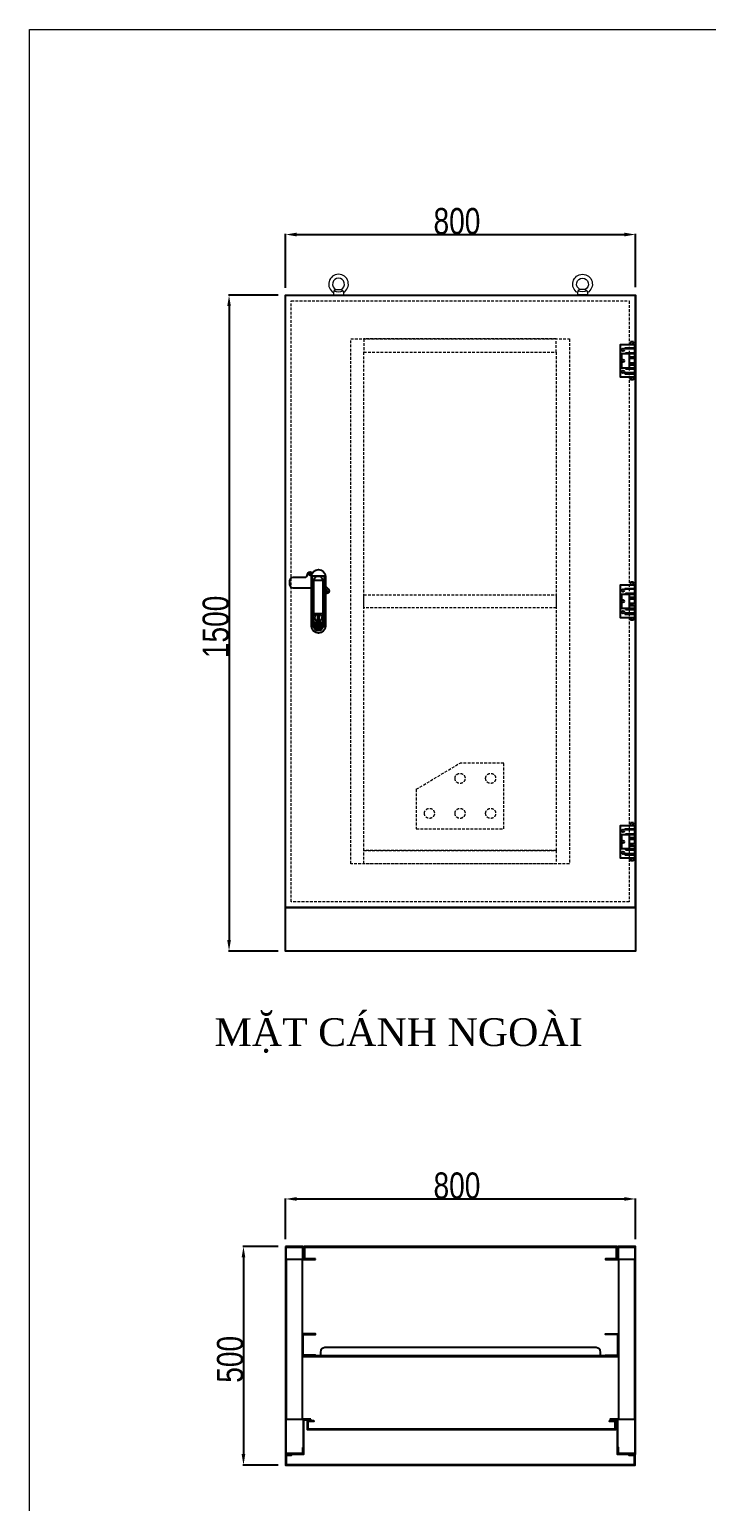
# Model space of a CAD drawing. Header units: inches. Extents: x 21 to 136330, y 8 to 58290.
# Drawn here: x 92382 to 93930, y 22605 to 25972 of the extents above; entities that cross this region are included whole.
import ezdxf
from ezdxf.enums import TextEntityAlignment as Align

# ---------------------------------------------------------------- set-up
doc = ezdxf.new("R2010")
doc.units = ezdxf.units.IN
doc.header["$MEASUREMENT"] = 0
doc.linetypes.add('HIDDEN', pattern=[9.525, 6.35, -3.175])
doc.layers.add('0 TĂNG CỨNG', color=7, linetype='Continuous', lineweight=15)
doc.layers.add('@.0.DM. NÉT ĐỨT', color=8, linetype='HIDDEN', lineweight=9)
doc.layers.add('1-EMC-ACESS', color=4, linetype='Continuous')
doc.layers.add('@.0.DM. NÉT CHÍNH', color=7, linetype='Continuous')
doc.layers.add('@.DM. KÍCH THƯỚC', color=8, linetype='Continuous', transparency=0.2)
doc.layers.add('@.DM. KÍCH THƯỚC @ 1', color=8, linetype='Continuous', transparency=0.2)
doc.styles.add('ARIAL', font='arial.ttf')
doc.styles.add('roman', font='roman.shx', dxfattribs={"width": 0.8})
doc.styles.add('Tahoma (Input Text)', font='tahoma.ttf')
doc.dimstyles.new('Kích thước Duy Mạnh', dxfattribs={"dimtxt": 30, "dimasz": 25, "dimexe": 1.25, "dimexo": 20, "dimtad": 1, "dimdec": 1, "dimtxsty": 'roman', "dimcen": 2.5, "dimclrd": 8, "dimclre": 8, "dimclrt": 2, "dimadec": 0, "dimazin": 0, "dimtfac": 1, "dimtdec": 1, "dimtix": 1, "dimtmove": 0, "dimatfit": 3, "dimfxl": 1, "dimtfillclr": 1, "dimarcsym": 0})

# ---------------------------------------------------------------- blocks, each defined once
blk = doc.blocks.new('*D1572')
at = {"layer": '@.DM. KÍCH THƯỚC', "color": 8, "lineweight": -2, "transparency": 16777216}
for p, q in [((92950.4, 23188.9), (92869.8, 23188.9)), ((92950.4, 22688.9), (92869.8, 22688.9))]:
    blk.add_line(p, q, dxfattribs=at)
at = {"layer": '@.DM. KÍCH THƯỚC', "lineweight": -2, "transparency": 16777216}
blk.add_line((92871.1, 23163.9), (92871.1, 22713.9), dxfattribs=at)
at = {"layer": '@.DM. KÍCH THƯỚC', "transparency": 16777216}
for points in [[(92866.9, 23163.9), (92875.2, 23163.9), (92871.1, 23188.9)], [(92866.9, 22713.9), (92875.2, 22713.9), (92871.1, 22688.9)]]:
    blk.add_solid(points, dxfattribs=at)
at = {"layer": 'Defpoints', "color": 0, "transparency": 16777216}
for p in [(92970.4, 23188.9), (92871.1, 22688.9), (92970.4, 22688.9)]:
    blk.add_point(p, dxfattribs=at)
at = {"layer": '@.DM. KÍCH THƯỚC', "color": 2, "transparency": 16777216, "insert": (92810.4, 22877.2), "char_height": 60, "attachment_point": 1, "rotation": 90, "style": 'roman'}
blk.add_mtext('500', dxfattribs=at)
blk = doc.blocks.new('*D1573')
at = {"layer": '@.DM. KÍCH THƯỚC', "color": 8, "lineweight": -2, "transparency": 16777216}
for p, q in [((92967.4, 23205.9), (92967.4, 23298.8)), ((93767.4, 23205.9), (93767.4, 23298.8))]:
    blk.add_line(p, q, dxfattribs=at)
at = {"layer": '@.DM. KÍCH THƯỚC', "lineweight": -2, "transparency": 16777216}
blk.add_line((92992.4, 23297.5), (93742.4, 23297.5), dxfattribs=at)
at = {"layer": '@.DM. KÍCH THƯỚC', "transparency": 16777216}
for points in [[(92992.4, 23301.7), (92992.4, 23293.4), (92967.4, 23297.5)], [(93742.4, 23301.7), (93742.4, 23293.4), (93767.4, 23297.5)]]:
    blk.add_solid(points, dxfattribs=at)
at = {"layer": 'Defpoints', "color": 0, "transparency": 16777216}
for p in [(93767.4, 23297.5), (92967.4, 23185.9), (93767.4, 23185.9)]:
    blk.add_point(p, dxfattribs=at)
at = {"layer": '@.DM. KÍCH THƯỚC', "color": 2, "transparency": 16777216, "insert": (93305.7, 23358.2), "char_height": 60, "attachment_point": 1, "style": 'roman'}
blk.add_mtext('800', dxfattribs=at)
blk = doc.blocks.new('*D1574')
at = {"layer": '@.DM. KÍCH THƯỚC', "color": 8, "lineweight": -2, "transparency": 16777216}
for p, q in [((92967.4, 25381.5), (92967.4, 25504.6)), ((93767.4, 25383), (93767.4, 25504.6))]:
    blk.add_line(p, q, dxfattribs=at)
at = {"layer": '@.DM. KÍCH THƯỚC', "lineweight": -2, "transparency": 16777216}
blk.add_line((92992.4, 25503.3), (93742.4, 25503.3), dxfattribs=at)
at = {"layer": '@.DM. KÍCH THƯỚC', "transparency": 16777216}
for points in [[(92992.4, 25507.5), (92992.4, 25499.2), (92967.4, 25503.3)], [(93742.4, 25507.5), (93742.4, 25499.2), (93767.4, 25503.3)]]:
    blk.add_solid(points, dxfattribs=at)
at = {"layer": 'Defpoints', "color": 0, "transparency": 16777216}
for p in [(93767.4, 25503.3), (92967.4, 25361.5), (93767.4, 25363)]:
    blk.add_point(p, dxfattribs=at)
at = {"layer": '@.DM. KÍCH THƯỚC', "color": 2, "transparency": 16777216, "insert": (93305.7, 25564), "char_height": 60, "attachment_point": 1, "style": 'roman'}
blk.add_mtext('800', dxfattribs=at)
blk = doc.blocks.new('*D1580')
at = {"layer": '@.DM. KÍCH THƯỚC', "color": 8, "lineweight": -2, "transparency": 16777216}
for p, q in [((92950.4, 25364.5), (92836.9, 25364.5)), ((92950.5, 23864.5), (92836.9, 23864.5))]:
    blk.add_line(p, q, dxfattribs=at)
at = {"layer": '@.DM. KÍCH THƯỚC', "lineweight": -2, "transparency": 16777216}
blk.add_line((92838.1, 25339.5), (92838.1, 23889.5), dxfattribs=at)
at = {"layer": '@.DM. KÍCH THƯỚC', "transparency": 16777216}
for points in [[(92834, 25339.5), (92842.3, 25339.5), (92838.1, 25364.5)], [(92834, 23889.5), (92842.3, 23889.5), (92838.1, 23864.5)]]:
    blk.add_solid(points, dxfattribs=at)
at = {"layer": 'Defpoints', "color": 0, "transparency": 16777216}
for p in [(92970.4, 25364.5), (92838.1, 23864.5), (92970.5, 23864.5)]:
    blk.add_point(p, dxfattribs=at)
at = {"layer": '@.DM. KÍCH THƯỚC', "color": 2, "transparency": 16777216, "insert": (92777.5, 24534.5), "char_height": 60, "attachment_point": 1, "rotation": 90, "style": 'roman'}
blk.add_mtext('1500', dxfattribs=at)
blk = doc.blocks.new('KHUNG KT1')
at = {"color": 7}
blk.add_lwpolyline([(0, 0), (7128, 0), (7128, -5040), (0, -5040)], close=True, dxfattribs=at)
at = {"color": 1, "style": 'Tahoma (Input Text)', "flags": 8}
for tag, p in [('#03', (1514.7, -4846.3)), ('#01', (328.9, -4851.1)), ('#05', (2819, -4851.1)), ('#07', (4424, -4851.1)), ('#09', (5172.9, -4851.1)), ('#02', (189.8, -4995.1)), ('#04', (1755.3, -4995.1)), ('#06', (2727.8, -4995.1)), ('#08', (4382.7, -4995.1)), ('#10', (5172.9, -4995.1))]:
    blk.add_attdef(tag, p, '', height=60, dxfattribs=at)
blk.add_attdef('#11', text='', height=60, dxfattribs=at).set_placement((6996, -4961.6), align=Align.CENTER)
at = {"layer": '0 TĂNG CỨNG', "color": 1, "style": 'ARIAL'}
blk.add_attdef('#12', (852.8, -4987.6), '', height=60, dxfattribs=at)
blk = doc.blocks.new('AB-301-1-1')
at = {"linetype": 'Continuous'}
h = blk.add_hatch(dxfattribs=at)
h.set_pattern_fill('ACAD_ISO09W100', color=1, scale=0.2)
h.set_pattern_definition([(0, (-367.8747, 374.3201), (0, 1), [4.8, -0.6, 1.2, -0.6, 1.2, -0.6])])
h.paths.add_polyline_path([(-3.9, -112.6, 0.118404), (0.1, -113.6, 0.118404), (4.2, -112.6), (7.1, -96.1), (-6.9, -96.1)])
at = {"color": 1, "linetype": 'Continuous'}
for p, q in [((-9.9, -74.6), (10.1, -74.6)), ((-6.9, -96.1), (7.1, -96.1)), ((-6.9, -96.1), (-3.9, -112.6)), ((7.1, -96.1), (4.2, -112.6))]:
    blk.add_line(p, q, dxfattribs=at)
for points in [[(-15.7, -17.1), (-57.4, -17.1, -0.414214), (-64.9, -9.6), (-64.9, 0.4, -0.414214), (-57.4, 7.9), (-30.6, 7.9, 0.414214), (-24.6, 13.9), (-24.6, 14.2)], [(-24.6, 14.2, -0.198912), (-22.8, 18.4), (-22.8, 18.4, -0.414214), (-14.4, 18.4), (-13.5, 17.6)], [(16.3, -12.2), (23.1, -19.1, -0.414214), (23.1, -27.5), (23.1, -27.5, -0.31835), (16.3, -28.7)]]:
    blk.add_lwpolyline(points, format="xyb", dxfattribs=at)
for points in [[(0.3, 25.4), (0.3, 25.4, -0.400643), (16.3, 10.4), (16.3, -104.6, -0.400643), (0.3, -119.6), (0.3, -119.6, -0.400643), (-15.7, -104.6), (-15.7, 10.4, -0.400643)], [(0.1, 10.4, -0.403991), (10.6, 0.4), (10.6, -104.6, -0.403991), (0.1, -114.6, -0.403991), (-10.4, -104.6), (-10.4, 0.4, -0.403991)], [(9.1, -96.6), (9.1, -104.6, -0.414214), (0.1, -113.6, -0.414214), (-8.9, -104.6), (-8.9, -96.6, -0.414214), (-6.9, -94.6), (7.1, -94.6, -0.414214)]]:
    blk.add_lwpolyline(points, format="xyb", close=True, dxfattribs=at)
blk.add_lwpolyline([(-0.9, -79.6), (1.1, -79.6), (1.1, -89.6), (-0.9, -89.6)], close=True, dxfattribs=at)
for centre, radius in [((-18.6, 14.2), 2.5), ((18.9, -23.3), 2.5), ((0.1, -84.6), 8)]:
    blk.add_circle(centre, radius, dxfattribs=at)
blk = doc.blocks.new('ty')
at = {"lineweight": 5}
for p, q in [((61126, -17155.8), (61124.7, -17160.3)), ((61124.7, -17160.3), (61124.7, -17166.3)), ((61130.1, -17153), (61126, -17155.8)), ((61130.1, -17153), (61141.8, -17153)), ((61141.8, -17153), (61145.8, -17155.8)), ((61145.8, -17155.8), (61147.2, -17160.3)), ((61147.2, -17160.3), (61147.2, -17166.3))]:
    blk.add_line(p, q, dxfattribs=at)
blk.add_line((61124.7, -17166.3), (61147.2, -17166.3))
for radius, start, end in [(22.5, 300, 240), (13.5, 295.6793, 244.3207), (18, 236.633, 303.367)]:
    blk.add_arc((61135.9, -17140.8), radius, start, end, dxfattribs=at)
blk = doc.blocks.new('HL011-1-6')
at = {"color": 8}
for p, q in [((29.5, 81), (22.5, 81)), ((22.5, 81), (22.5, 78)), ((23.5, 78), (22.5, 78)), ((23.5, 75), (22.5, 75)), ((23.5, 75), (23.5, 78)), ((29.5, 78), (28.5, 78)), ((28.5, 75), (28.5, 78)), ((28.5, 75), (29.5, 75)), ((29.5, 78), (29.5, 81)), ((11, 56), (11, 54)), ((11, 56), (32, 56)), ((20, 54), (20, 21)), ((20, 47), (32, 47)), ((32, 42.5), (20, 42.5)), ((22.5, 56), (22.5, 54)), ((23.1, 47), (24, 44)), ((24, 44), (28, 44)), ((28.9, 47), (28, 44)), ((29.5, 54), (29.5, 56)), ((11, 21), (11, 19)), ((11, 19), (32, 19)), ((32, 32.5), (20, 32.5)), ((20, 28), (32, 28)), ((22.5, 19), (22.5, 21)), ((23.5, 0), (22.5, 0)), ((23.1, 28), (24, 31)), ((23.5, 0), (23.5, -3)), ((24, 31), (28, 31)), ((28.9, 28), (28, 31)), ((28.5, 0), (28.5, -3)), ((28.5, 0), (29.5, 0)), ((29.5, 21), (29.5, 19)), ((22.5, -6), (22.5, -3)), ((23.5, -3), (22.5, -3)), ((29.5, -6), (22.5, -6)), ((29.5, -3), (28.5, -3)), ((29.5, -3), (29.5, -6))]:
    blk.add_line(p, q, dxfattribs=at)
for points in [[(32, 19), (32, 0), (0, 0), (0, 75), (32, 75), (32, 56)], [(32, 28), (32, 21), (3, 21), (3, 54), (32, 54), (32, 47)], [(32, 42.5), (32, 32.5)]]:
    blk.add_lwpolyline(points, dxfattribs=at)
for points in [[(10, 67), (32, 67), (32, 65), (10, 65)], [(10, 8), (32, 8), (32, 10), (10, 10)]]:
    blk.add_lwpolyline(points, close=True, dxfattribs=at)
for centre in [(5.5, 62.5), (5.5, 37.5), (5.5, 12.5)]:
    blk.add_circle(centre, 3, dxfattribs=at)

msp = doc.modelspace()

# ---------------------------------------------------------------- linework, layer by layer
for p, q in [((93007.4329, 23188.9416), (92967.4329, 23188.9416)), ((92967.4329, 23188.9416), (92967.4329, 22713.9416)), ((92968.9329, 22715.4416), (92968.9329, 23187.4416)), ((92968.9329, 23187.4416), (93005.9329, 23187.4416)), ((93005.9329, 23187.4416), (93005.9329, 23158.9416)), ((93007.4329, 23160.4416), (93007.4329, 23188.9416)), ((93005.9329, 23158.9416), (93035.9329, 23158.9416)), ((93035.9329, 23160.4416), (93007.4329, 23160.4416)), ((93035.9329, 23158.9416), (93035.9329, 23160.4416)), ((93007.4329, 22728.9416), (93005.9329, 22728.9416)), ((93005.9329, 22728.9416), (93005.9329, 22715.4416)), ((93007.4329, 22713.9416), (93007.4329, 22728.9416)), ((92967.4329, 22713.9416), (93007.4329, 22713.9416)), ((93005.9329, 22715.4416), (92968.9329, 22715.4416))]:
    msp.add_line(p, q)
for points in [[(92967.4329, 25364.4802), (93767.4329, 25364.4802), (93767.4329, 23964.4802), (92967.4329, 23964.4802)], [(93028.9329, 24722.9802), (93055.9329, 24722.9802), (93055.9329, 24605.9802), (93028.9329, 24605.9802)], [(92967.4329, 23964.4802), (93767.4329, 23964.4802), (93767.4329, 23864.4802), (92967.4329, 23864.4802)], [(93765.9329, 22715.4416), (93728.9329, 22715.4416), (93728.9329, 22728.9416), (93727.4329, 22728.9416), (93727.4329, 22713.9416), (93767.4329, 22713.9416), (93767.4329, 23188.9416), (93727.4329, 23188.9416), (93727.4329, 23160.4416), (93698.9329, 23160.4416), (93698.9329, 23158.9416), (93728.9329, 23158.9416), (93728.9329, 23187.4416), (93765.9329, 23187.4416)], [(93024.9329, 22793.9416), (93007.9329, 22793.9416), (93007.9329, 22713.9416), (93009.4329, 22713.9416), (93009.4329, 22792.4416), (93024.9329, 22792.4416)], [(93031.9329, 22788.9416), (93032.0036, 22788.9416), (93032.0036, 22790.4416), (93031.9329, 22790.4416)], [(93709.9329, 22792.4416), (93725.4329, 22792.4416), (93725.4329, 22713.9416), (93726.9329, 22713.9416), (93726.9329, 22793.9416), (93709.9329, 22793.9416)]]:
    msp.add_lwpolyline(points, close=True)
at = {"color": 2}
msp.add_lwpolyline([(93028.9329, 24722.9802), (93055.9329, 24722.9802), (93055.9329, 24605.9802), (93028.9329, 24605.9802)], close=True, dxfattribs=at)
for points in [[(93011.4329, 23161.4416), (93011.4329, 23187.4416), (93723.4329, 23187.4416), (93723.4329, 23161.4416), (93724.9329, 23161.4416), (93724.9329, 23188.9416), (93009.9329, 23188.9416), (93009.9329, 23161.4416)], [(93687.4329, 22938.9416), (93687.4429, 22938.9416), (93687.4429, 22937.4416)], [(93031.9329, 22790.4416), (93016.9329, 22790.4416), (93016.9329, 22770.4416), (93722.9329, 22770.4416), (93722.9329, 22790.4416), (93707.9329, 22790.4416)], [(93031.9329, 22788.9416), (93018.4329, 22788.9416), (93018.4329, 22771.9416), (93721.4329, 22771.9416), (93721.4329, 22788.9416), (93707.9329, 22788.9416), (93707.8622, 22788.9416), (93707.8622, 22790.4416), (93707.9329, 22790.4416), (93707.9329, 22788.9416)], [(92980.4329, 22712.4416), (92980.5036, 22712.4416), (92980.5036, 22710.9416), (92980.4329, 22710.9416), (92980.4329, 22712.4416), (92967.4329, 22712.4416), (92967.4329, 22688.9416), (93766.4329, 22688.9416), (93766.4329, 22712.4416), (93753.4329, 22712.4416)], [(92980.4329, 22710.9416), (92968.9329, 22710.9416), (92968.9329, 22690.4416), (93764.9329, 22690.4416), (93764.9329, 22710.9416), (93753.4329, 22710.9416), (93753.3622, 22710.9416), (93753.3622, 22712.4416), (93753.4329, 22712.4416), (93753.4329, 22710.9416)]]:
    msp.add_lwpolyline(points)
at = {"color": 6}
for points in [[(93005.9329, 23158.9416), (92968.9329, 23158.9416), (92968.9329, 22793.9416), (93005.9329, 22793.9416)], [(93765.9329, 23158.9416), (93728.9329, 23158.9416), (93728.9329, 22793.9416), (93765.9329, 22793.9416)]]:
    msp.add_lwpolyline(points, close=True, dxfattribs=at)
at = {"color": 1}
for points in [[(93005.9329, 22938.9416), (93035.9329, 22938.9416), (93035.9329, 22940.4416), (93007.4329, 22940.4416), (93007.4329, 22987.4416), (93035.9329, 22987.4416), (93035.9329, 22988.9416), (93005.9329, 22988.9416)], [(93728.9329, 22938.9416), (93698.9329, 22938.9416), (93698.9329, 22940.4416), (93727.4329, 22940.4416), (93727.4329, 22987.4416), (93698.9329, 22987.4416), (93698.9329, 22988.9416), (93728.9329, 22988.9416)]]:
    msp.add_lwpolyline(points, close=True, dxfattribs=at)
at = {"color": 0}
msp.add_lwpolyline([(93007.4329, 22937.4416), (93727.4329, 22937.4416), (93727.4329, 22938.9416), (93007.4329, 22938.9416)], close=True, dxfattribs=at)
msp.add_lwpolyline([(93687.4329, 22937.9674), (93687.4329, 22938.9416), (93687.4329, 22940.4416), (93687.4329, 22947.4416, 0.414213562), (93677.4329, 22957.4416), (93057.4329, 22957.4416, 0.414213562), (93047.4329, 22947.4416), (93047.4329, 22940.4416)], format="xyb")
at = {"layer": '@.0.DM. NÉT CHÍNH', "color": 6}
msp.add_lwpolyline([(93766.4329, 23964.4802), (92967.4329, 23964.4802), (92967.4329, 25364.4802), (93766.4329, 25364.4802)], close=True, dxfattribs=at)
at = {"layer": '@.0.DM. NÉT CHÍNH'}
for points in [[(93055.9329, 24605.9802), (93028.9329, 24605.9802), (93028.9329, 24722.9802), (93055.9329, 24722.9802)], [(93030.4329, 24712.9802), (93054.4329, 24712.9802), (93054.4329, 24615.9802), (93030.4329, 24615.9802)]]:
    msp.add_lwpolyline(points, close=True, dxfattribs=at)
at = {"layer": '@.0.DM. NÉT ĐỨT'}
for p, q in [((93266.3258, 24234.4657), (93366.332, 24294.4548)), ((93466.332, 24294.4444), (93366.332, 24294.4548)), ((93466.3164, 24144.3709), (93466.332, 24294.3699)), ((93354.8284, 24259.4566), (93354.8284, 24259.4622)), ((93377.8284, 24259.4424), (93377.8284, 24259.4479)), ((93424.8284, 24259.4494), (93424.8284, 24259.455)), ((93447.8284, 24259.4351), (93447.8284, 24259.4407)), ((93266.3258, 24234.4657), (93266.3164, 24144.3917)), ((93284.82, 24179.4645), (93284.82, 24179.4701)), ((93307.82, 24179.4502), (93307.82, 24179.4558)), ((93354.82, 24179.4572), (93354.82, 24179.4628)), ((93377.82, 24179.4429), (93377.82, 24179.4485)), ((93424.82, 24179.4499), (93424.82, 24179.4555)), ((93447.82, 24179.4356), (93447.82, 24179.4412)), ((93266.3164, 24144.3917), (93466.3164, 24144.3709))]:
    msp.add_line(p, q, dxfattribs=at)
for points in [[(93753.4329, 23977.4802), (92980.4329, 23977.4802), (92980.4329, 25351.4802), (93753.4329, 25351.4802)], [(93116.4224, 25264.4002), (93616.308, 25264.4002), (93616.308, 24064.3559), (93116.4224, 24064.3559)], [(93146.4194, 25234.3973), (93586.4225, 25234.3973), (93586.4225, 25264.4129), (93146.4194, 25264.4129)], [(93586.3112, 24094.4205), (93146.4194, 24094.4205), (93146.4194, 25234.3973), (93586.3112, 25234.3973)], [(93146.4194, 24679.4625), (93586.4163, 24679.4625), (93586.4163, 24649.3554), (93146.4194, 24649.3554)], [(93146.4194, 24094.4205), (93586.308, 24094.4205), (93586.308, 24064.359), (93146.4194, 24064.359)]]:
    msp.add_lwpolyline(points, close=True, dxfattribs=at)
for centre in [(93366.3284, 24259.4551), (93366.3284, 24259.4495), (93436.3284, 24259.4478), (93436.3284, 24259.4422), (93296.32, 24179.4629), (93296.32, 24179.4573), (93366.32, 24179.4556), (93366.32, 24179.4501), (93436.32, 24179.4484), (93436.32, 24179.4428)]:
    msp.add_ellipse(centre, major_axis=(-11.5, 0.0012), ratio=0.999993052, dxfattribs=at)

# ---------------------------------------------------------------- block references
msp.add_blockref('ty', (31952.5388, 42530.7445))
at = {"xscale": -1}
msp.add_blockref('ty', (154782.327, 42530.7445), dxfattribs=at)
at = {"color": 7}
for name, p in [('HL011-1-6', (93733.4329, 25176.9802)), ('AB-301-1-1', (93042.147, 24711.5428)), ('HL011-1-6', (93733.4329, 24626.9802)), ('HL011-1-6', (93733.4329, 24076.9802))]:
    msp.add_blockref(name, p, dxfattribs=at)
at = {"layer": '0 TĂNG CỨNG', "color": 1, "xscale": 0.8792977987369557, "yscale": 0.8792977987369557, "zscale": 0.8792977987369557}
msp.add_blockref('KHUNG KT1', (92381.6544, 25972.4008), dxfattribs=at)

# ---------------------------------------------------------------- texts
at = {"layer": '1-EMC-ACESS', "color": 1, "linetype": 'ByBlock', "lineweight": -2, "insert": (93225.7704, 23710.8428), "char_height": 63.504, "width": 972.626469, "attachment_point": 2, "style": 'ARIAL'}
msp.add_mtext('{\\fTimes New Roman|b0|i0|c0|p18;\\C7;MẶT CÁNH NGOÀI}', dxfattribs=at)

# ---------------------------------------------------------------- dimensions: what is measured, and where the dimension line sits
at = {"layer": '@.DM. KÍCH THƯỚC @ 1'}
for base, p1, p2, angle, picture, middle in [((93767.4329, 25503.3452), (92967.4329, 25361.4802), (93767.4329, 25362.9802), 180, '*D1574', (93367.4329, 25503.3452)), ((92838.1346, 23864.4802), (92970.4329, 25364.4802), (92970.5036, 23864.4802), 270, '*D1580', (92838.1346, 24614.4802)), ((93767.4329, 23297.5475), (92967.4329, 23185.9416), (93767.4329, 23185.9416), 180, '*D1573', (93367.4329, 23297.5475)), ((92871.0647, 22688.9416), (92970.4329, 23188.9416), (92970.4329, 22688.9416), 90, '*D1572', (92871.0647, 22938.9416))]:
    dim = msp.add_linear_dim(base=base, p1=p1, p2=p2, angle=angle, dimstyle='Kích thước Duy Mạnh', override={"dimscale": 1, "dimtxt": 60, "dimdec": 0, "dimclrd": 256, "dimtdec": 0, "dimtix": 1, "dimtofl": 0, "dimtmove": 0, "dimatfit": 1}, dxfattribs=at)
    dim.commit()
    dim.dimension.update_dxf_attribs({"geometry": picture, "text_midpoint": middle, "dimtype": 128})

doc.saveas('drawing.dxf')
